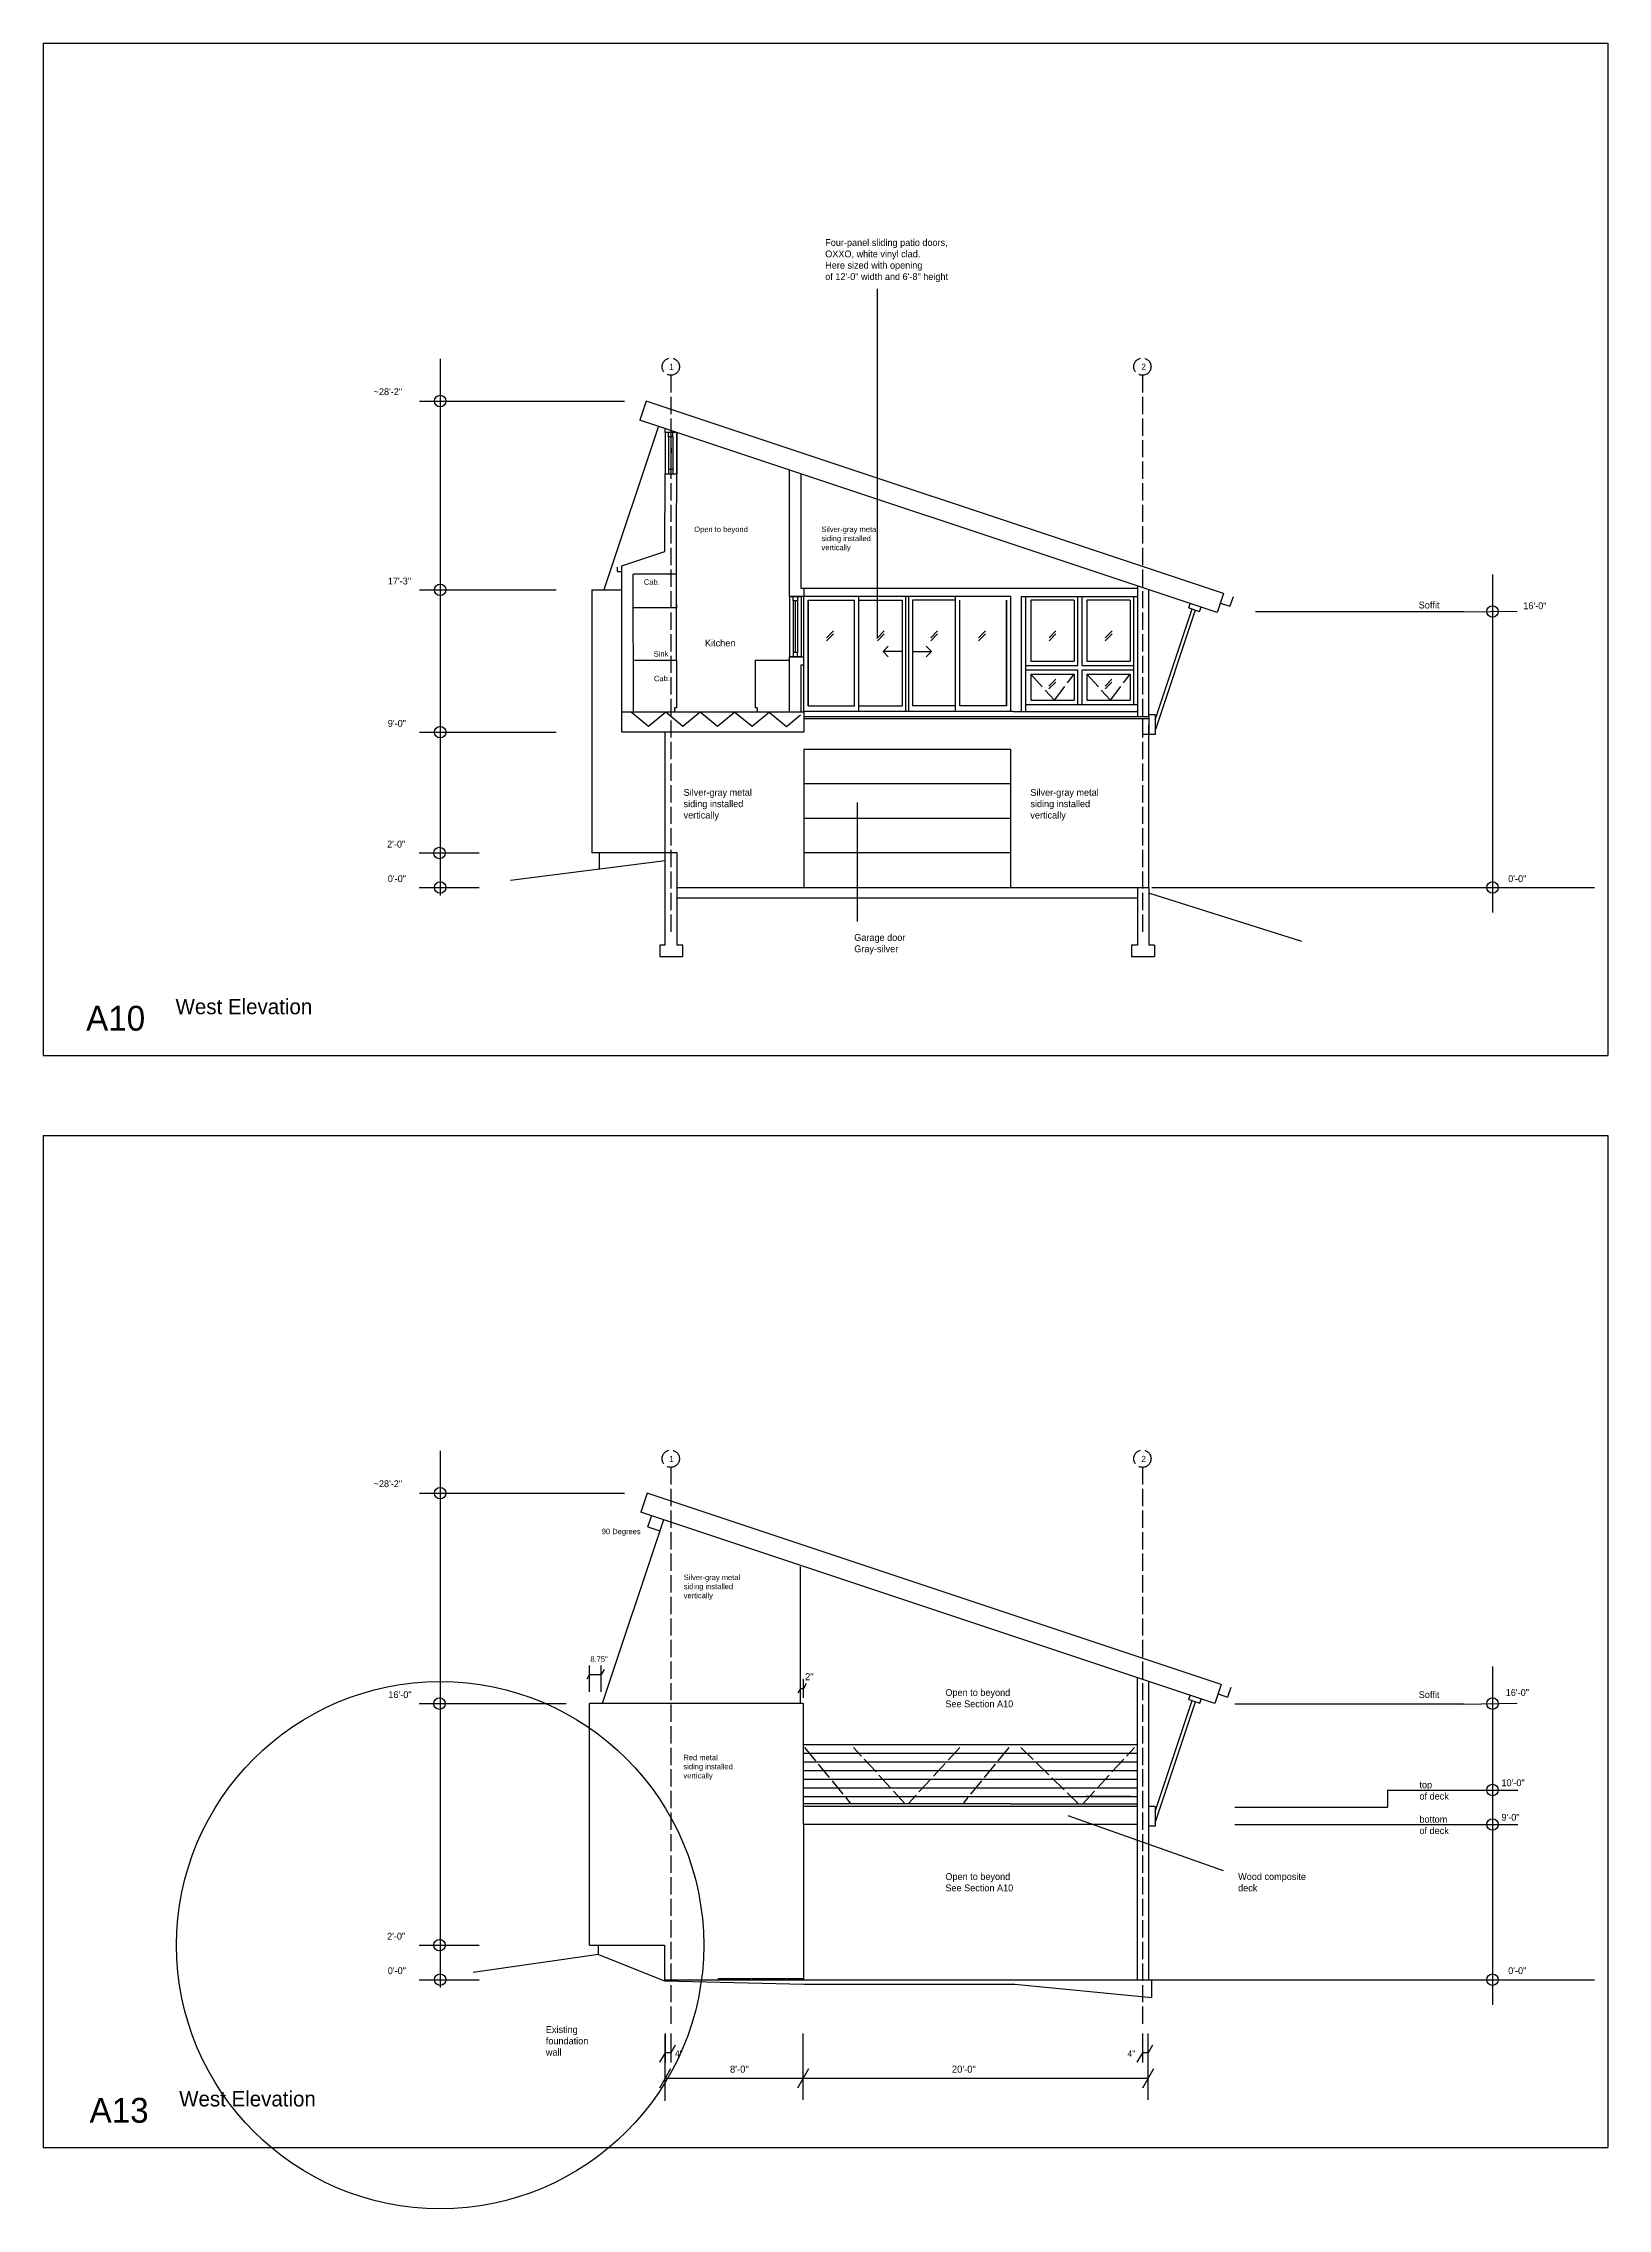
# Model space of a CAD drawing. Header units: inches. Extents: x -173 to 6883, y -350 to 3486.
# Drawn here: x 4564 to 5652, y -350 to 1156 of the extents above; entities that cross this region are included whole.
import ezdxf

# ---------------------------------------------------------------- set-up
doc = ezdxf.new("R2010")
doc.units = ezdxf.units.IN
doc.header["$MEASUREMENT"] = 0
doc.linetypes.add('ACAD_ISO02W100', pattern=[15, 12, -3])
for name, color, linetype in [('blocks', 251, 'Continuous'), ('const', 7, 'Continuous'), ('e1', 7, 'Continuous'), ('e2', 251, 'Continuous'), ('glassSwing', 172, 'ACAD_ISO02W100'), ('grid', 252, 'ACAD_ISO02W100'), ('millwork', 253, 'Continuous'), ('soffit', 253, 'ACAD_ISO02W100'), ('walls', 7, 'Continuous')]:
    doc.layers.add(name, color=color, linetype=linetype)

msp = doc.modelspace()

# ---------------------------------------------------------------- linework, layer by layer
for p, q in [((4564.2, 1155.7), (4564.2, 451.7)), ((4564.2, 1155.7), (5652.2, 1155.7)), ((5652.2, 1155.7), (5652.2, 451.7)), ((5005.1, 592.6), (4996.6, 592.6)), ((4564.2, 451.7), (5652.2, 451.7)), ((4564.2, 396.2), (4564.2, -307.8)), ((4564.2, 396.2), (5652.2, 396.2)), ((5652.2, 396.2), (5652.2, -307.8)), ((4564.2, -307.8), (5652.2, -307.8))]:
    msp.add_line(p, q)
at = {"layer": 'blocks'}
for p, q in [((5056.8, -190.5), (5033.3, -190.5)), ((5080.8, -190.5), (5057.3, -190.5)), ((5092.8, -190.5), (5081.3, -190.5))]:
    msp.add_line(p, q, dxfattribs=at)
at = {"layer": 'const'}
for p, q in [((4944.1, 21.3), (4942.2, 18)), ((4954.3, 24.7), (4952.3, 21.3)), ((5090.8, 11.6), (5088.9, 8.3)), ((5094.8, 14.9), (5092.8, 11.6)), ((4996.6, -275.2), (4996.6, -229.1)), ((5003.6, -236.6), (5000.6, -241.8)), ((5092.6, -274.5), (5092.6, -228.4)), ((5332.6, -274.5), (5332.6, -228.4)), ((5335.6, -236.6), (5332.6, -241.8)), ((4996.6, -241.8), (4992.8, -248.4)), ((5000.4, -253.1), (4992.8, -266.4)), ((5096.4, -253.1), (5088.7, -266.4)), ((5328.6, -241.8), (5324.7, -248.4)), ((5336.4, -253.1), (5328.7, -266.4))]:
    msp.add_line(p, q, dxfattribs=at)
at = {"layer": 'e1'}
for p, q in [((4983.5, 906.9), (4979, 893.6)), ((5000.6, 882.1), (5000.6, 859.4)), ((4996.6, 856.4), (5004.7, 856.4)), ((5091.2, 776.5), (5091.2, 856.3)), ((4963.5, 788.3), (4963.5, 791.3)), ((4963.5, 788.3), (4966.5, 788.3)), ((5004.6, 786.6), (4974.6, 786.6)), ((5004.6, 763.1), (5004.6, 786.6)), ((5083.2, 771), (5091.2, 771)), ((5091.2, 771), (5083.2, 771)), ((5085.7, 768), (5085.7, 771)), ((5088.7, 771), (5088.7, 768)), ((5093.1, 776.5), (5091.2, 776.5)), ((5093.1, 771), (5091.2, 771)), ((5093.1, 776.5), (5093.1, 771)), ((5385.1, 773), (5380.6, 759.8)), ((5391.7, 770.8), (5389.5, 764.2)), ((5004.6, 763.1), (4974.6, 763.1)), ((5004.6, 765.1), (5004.6, 763.1)), ((5088.7, 768), (5085.7, 768)), ((5087.2, 768), (5087.2, 732)), ((4975.4, 726.6), (5004.6, 726.6)), ((5004.6, 726.6), (5004.6, 693.6)), ((5059.2, 726.6), (5083.2, 726.6)), ((5059.2, 726.6), (5059.2, 693.6)), ((5083.2, 729), (5091.2, 729)), ((5091.2, 729), (5083.2, 729)), ((5088.7, 732), (5085.7, 732)), ((5085.7, 732), (5085.7, 729)), ((5088.7, 729), (5088.7, 732)), ((5091.2, 729), (5093.1, 729)), ((5091.2, 723.4), (5093.1, 723.4)), ((5004.6, 693.6), (5003.1, 693.6)), ((5003.1, 693.6), (5003.1, 690.6)), ((5060.7, 693.6), (5059.2, 693.6)), ((5060.7, 693.6), (5060.7, 690.6)), ((5093.1, 690.6), (5093.1, 676.6)), ((5093.1, 687.6), (5333, 687.6)), ((5093.1, 686.1), (5333, 686.1)), ((5329, 675.1), (5329, 686.1)), ((5333, 687.6), (5333, 675.1)), ((4984.2, 147.4), (4979.8, 134.1)), ((4995.5, 128.9), (4952.8, 1)), ((5090.8, 1), (5090.8, 96.4)), ((5092.8, -83.1), (5092.8, 1)), ((5383.4, 14.3), (5379, 1)), ((5390.1, 12.1), (5387.9, 5.4)), ((4944.1, -167), (4996.3, -167)), ((4950.3, -173.5), (4996.3, -191.7)), ((4996.3, -167), (4996.3, -191)), ((4996.3, -191.7), (5093.1, -194)), ((5093.1, -194), (5240, -194)), ((5240, -194), (5335.1, -203.4)), ((4996.6, -228.4), (4996.6, -248.7)), ((5000.6, -228.4), (5000.6, -248.7)), ((5328.6, -228.4), (5328.6, -248.7)), ((5000.6, -241.8), (4996.6, -241.8)), ((5332.6, -241.8), (5328.6, -241.8)), ((5332.6, -259.8), (4996.6, -259.8))]:
    msp.add_line(p, q, dxfattribs=at)
msp.add_circle((4840.2, -167), 183.3, dxfattribs=at)
at = {"layer": 'e2'}
for p, q in [((5144.1, 985), (5144.1, 741.7)), ((4840.2, 936.3), (4840.2, 563.1)), ((4825.9, 906.9), (4968.5, 906.9)), ((4992.1, 889.5), (4954.1, 775.6)), ((4996.6, 885.1), (4996.6, 856.5)), ((4999.1, 882.1), (4999.1, 859.4)), ((5000.8, 870.9), (5000.8, 874.4)), ((5000.8, 874.4), (5000.8, 870.9)), ((5002.1, 882.1), (5002.1, 859.4)), ((5004.7, 885.1), (5004.7, 856.4)), ((5572.1, 786.3), (5572.1, 551.1)), ((4825.9, 775.6), (4921, 775.6)), ((4945.8, 775.6), (4966.6, 775.6)), ((4945.8, 775.6), (4945.8, 592.6)), ((5083.2, 771), (5083.2, 729)), ((5091.2, 771), (5091.2, 729)), ((5325.6, 776.5), (5093.1, 776.5)), ((5237.1, 771), (5093.1, 771)), ((5093.1, 691), (5093.1, 771)), ((5096.2, 695), (5096.2, 768.5)), ((5096.2, 768.5), (5096.2, 695)), ((5096.2, 768.5), (5128.4, 768.5)), ((5128.4, 695), (5128.4, 768.5)), ((5131.4, 691), (5131.4, 771)), ((5131.4, 768.5), (5161.6, 768.5)), ((5161.6, 768.5), (5161.6, 695)), ((5164.1, 691), (5164.1, 771)), ((5166.1, 691), (5166.1, 771)), ((5168.6, 768.5), (5168.6, 695)), ((5198.7, 768.5), (5168.6, 768.5)), ((5198.7, 691), (5198.7, 771)), ((5201.7, 695), (5201.7, 768.5)), ((5234, 695), (5234, 768.5)), ((5234, 768.5), (5234, 695)), ((5237.1, 691), (5237.1, 771)), ((5244.6, 771), (5325.1, 771)), ((5244.6, 691), (5244.6, 771)), ((5247.6, 691), (5247.6, 771)), ((5250.2, 771), (5325.4, 771)), ((5250.9, 768.5), (5250.9, 726)), ((5281.1, 768.5), (5250.9, 768.5)), ((5281.1, 768.5), (5281.1, 726)), ((5283.6, 723), (5283.6, 770.7)), ((5286.6, 723), (5286.6, 770.7)), ((5320.1, 768.5), (5289.9, 768.5)), ((5289.9, 768.5), (5289.9, 726)), ((5320.1, 768.5), (5320.1, 726)), ((5322.6, 695.9), (5322.6, 771)), ((5325.1, 778.5), (5325.1, 687.6)), ((5333.1, 687.6), (5333.1, 775.9)), ((5004.6, 726.6), (5004.6, 763.1)), ((5085.7, 768), (5085.7, 732)), ((5088.7, 768), (5088.7, 732)), ((5337.5, 685.2), (5363.2, 762.3)), ((5337.5, 677.3), (5365.6, 761.6)), ((5360.8, 763.1), (5361.8, 766)), ((5360.8, 763.1), (5368.4, 760.6)), ((5368.4, 760.6), (5369.4, 763.5)), ((5552.1, 760.2), (5407.2, 760.2)), ((5552.1, 760.2), (5589.2, 760.8)), ((5109, 742.2), (5113.8, 747)), ((5109, 740.2), (5113.8, 745)), ((5144.3, 742.2), (5149.1, 747)), ((5144.3, 740.2), (5149.1, 745)), ((5181.4, 742.2), (5186.2, 747)), ((5181.4, 740.2), (5186.2, 745)), ((5214.6, 742.2), (5219.4, 747)), ((5214.6, 740.2), (5219.4, 745)), ((5263.7, 742.2), (5268.5, 747)), ((5263.7, 740.2), (5268.5, 745)), ((5302.7, 742.2), (5307.5, 747)), ((5302.7, 740.2), (5307.5, 745)), ((5148.2, 732.7), (5151.9, 736.5)), ((5161.6, 732.7), (5148.2, 732.7)), ((5148.2, 732.7), (5151.9, 729)), ((5168.6, 732.7), (5182, 732.7)), ((5182, 732.7), (5178.3, 736.5)), ((5182, 732.7), (5178.3, 729)), ((5247.6, 723), (5283.6, 723)), ((5250.9, 726), (5281.1, 726)), ((5286.6, 723), (5322.6, 723)), ((5289.9, 726), (5320.1, 726)), ((5247.6, 720), (5283.6, 720)), ((5250.9, 717), (5281.1, 717)), ((5250.9, 717), (5250.9, 698.9)), ((5263.6, 708.7), (5268.4, 713.5)), ((5263.6, 706.7), (5268.4, 711.5)), ((5281.1, 717), (5281.1, 698.9)), ((5283.6, 695.9), (5283.6, 720)), ((5286.6, 695.9), (5286.6, 720)), ((5286.6, 720), (5322.6, 720)), ((5289.9, 717), (5289.9, 698.9)), ((5289.9, 717), (5320.1, 717)), ((5302.6, 708.7), (5307.4, 713.5)), ((5302.6, 706.7), (5307.4, 711.5)), ((5320.1, 717), (5320.1, 698.9)), ((5096.2, 695), (5128.4, 695)), ((5131.4, 695), (5161.6, 695)), ((5198.7, 695), (5168.6, 695)), ((5234, 695), (5201.7, 695)), ((5247.6, 695.9), (5325.1, 695.9)), ((5250.9, 698.9), (5281.1, 698.9)), ((5289.9, 698.9), (5320.1, 698.9)), ((4985.1, 680.6), (4973.1, 690.6)), ((4997.1, 690.6), (4985.1, 680.6)), ((5009.1, 680.6), (4997.1, 690.6)), ((5021.1, 690.6), (5009.1, 680.6)), ((5033.1, 680.6), (5021.1, 690.6)), ((5045.1, 690.6), (5033.1, 680.6)), ((5057.1, 680.6), (5045.1, 690.3)), ((5069.1, 690.3), (5057.1, 680.6)), ((5081.1, 680.3), (5069.1, 690.3)), ((5090.9, 688.5), (5081.1, 680.3)), ((5238.8, 691), (5093.1, 691)), ((5238.8, 691), (5324.8, 691)), ((5333.1, 568.6), (5333.1, 681.6)), ((4825.9, 676.6), (4921, 676.6)), ((4996.6, 592.6), (4996.6, 676.6)), ((5237.1, 664.6), (5093.1, 664.6)), ((5237.1, 568.6), (5237.1, 664.6)), ((5237.1, 640.6), (5093.1, 640.6)), ((5130.3, 627.7), (5130.3, 545)), ((5237.1, 616.6), (5093.1, 616.6)), ((4825.5, 592.6), (4867.4, 592.6)), ((4996.6, 592.6), (4945.8, 592.6)), ((4950.8, 592.6), (4950.8, 581.2)), ((5237.1, 592.6), (5093.1, 592.6)), ((4825.5, 568.6), (4867.4, 568.6)), ((5335.1, 568.6), (5643, 568.6)), ((5557.4, 568.6), (5599.3, 568.6)), ((4840.2, 176.7), (4840.2, -196.5)), ((4825.9, 147.4), (4968.5, 147.4)), ((4984.6, 123.9), (4987.1, 131.4)), ((4984.6, 123.9), (4992.2, 121.3)), ((4944.1, 9.3), (4944.1, 27.5)), ((4944.1, 21.3), (4952.3, 21.3)), ((4952.3, 9.3), (4952.3, 27.5)), ((5092.8, 5), (5092.8, 18.2)), ((5572.1, 26.8), (5572.1, -208.4)), ((4825.5, 1), (4927.8, 1)), ((5090.8, 11.6), (5092.8, 11.6)), ((5337.5, -74), (5363.2, 3.1)), ((5337.5, -81.9), (5365.6, 2.3)), ((5360.9, 3.9), (5361.8, 6.7)), ((5360.9, 3.9), (5368.5, 1.4)), ((5368.5, 1.4), (5369.4, 4.2)), ((5552.1, 0.7), (5392.8, 0.7)), ((5552.1, 0.7), (5589.2, 1.3)), ((5092.8, -27.5), (5325.1, -27.5)), ((5092.8, -33.5), (5325.1, -33.5)), ((5092.8, -39.5), (5325.1, -39.5)), ((5092.8, -45.5), (5325.1, -45.5)), ((5092.8, -51.5), (5325.1, -51.5)), ((5092.8, -57.5), (5325.1, -57.5)), ((5499.1, -59.1), (5589.6, -59.1)), ((5499.1, -59.1), (5499.1, -71)), ((5092.8, -63.5), (5325.1, -63.5)), ((5236.6, -68.6), (5092.8, -68.6)), ((5236.6, -68.6), (5325.1, -68.6)), ((5320.6, -63.6), (5289.3, -63.6)), ((5392.8, -71), (5499.1, -71)), ((5385.1, -115.2), (5277, -77.1)), ((5392.8, -83), (5589.6, -83)), ((4825.5, -167), (4867.4, -167)), ((4825.5, -191), (4867.4, -191)), ((5335.1, -191), (5643, -191)), ((5557.4, -191), (5599.3, -191))]:
    msp.add_line(p, q, dxfattribs=at)
for centre in [(4840.2, 906.9), (4840.2, 775.6), (5572.1, 760.6), (4840.2, 676.6), (4839.8, 592.6), (4840.2, 568.6), (5572.1, 568.6), (4840.2, 147.4), (4839.8, 1), (5572.1, 1), (5572.1, -59.1), (5572.1, -83.1), (4839.8, -167), (4840.2, -191), (5572.1, -191)]:
    msp.add_circle(centre, 4, dxfattribs=at)
at = {"layer": 'glassSwing'}
for p, q in [((5093.7, -29.6), (5125.7, -68.6)), ((5163.7, -68.6), (5127.7, -29.6)), ((5201.7, -29.6), (5165.7, -68.6)), ((5235.7, -29.6), (5203.7, -68.6)), ((5244.1, -29.6), (5284.1, -68.6)), ((5287.1, -68.6), (5323.1, -29.6))]:
    msp.add_line(p, q, dxfattribs=at)
at = {"layer": 'grid'}
for p, q in [((5000.6, 924.8), (5000.6, 535.9)), ((5328.6, 924.8), (5328.6, 535.9)), ((5000.6, 165.3), (5000.6, -223.6)), ((5328.6, 165.3), (5328.6, -223.6))]:
    msp.add_line(p, q, dxfattribs=at)
for centre in [(5000.6, 930.8), (5328.6, 930.8), (5000.6, 171.3), (5328.6, 171.3)]:
    msp.add_circle(centre, 6, dxfattribs=at)
at = {"layer": 'millwork'}
for p, q in [((5337.5, 688.6), (5333, 688.6)), ((5337.5, 688.6), (5337.5, 675.1)), ((5093.1, 664.6), (5093.1, 568.6)), ((5337.5, 675.1), (5333, 675.1)), ((5337.5, -70.6), (5333.1, -70.6)), ((5337.5, -70.6), (5337.5, -84.2)), ((5337.5, -84.2), (5333.1, -84.2))]:
    msp.add_line(p, q, dxfattribs=at)
at = {"layer": 'soffit'}
for p, q in [((5250.9, 717), (5267.5, 698.9)), ((5267.5, 698.9), (5281.1, 717)), ((5289.9, 717), (5306.5, 698.9)), ((5306.5, 698.9), (5320.1, 717))]:
    msp.add_line(p, q, dxfattribs=at)
at = {"layer": 'walls'}
for p, q in [((5385.1, 773), (4983.5, 906.9)), ((5380.6, 759.8), (4979, 893.6)), ((4996.6, 885.1), (4996.6, 887.8)), ((5004.7, 885.1), (4996.6, 885.1)), ((4999.1, 882.1), (4999.1, 885.1)), ((5002.1, 882.1), (4999.1, 882.1)), ((5002.1, 882.1), (5002.1, 885.1)), ((5004.6, 786.6), (5004.7, 885.1)), ((5002.1, 859.4), (4999.1, 859.4)), ((4999.1, 859.4), (4999.1, 856.4)), ((5002.1, 859.4), (5002.1, 856.4)), ((5083.2, 771), (5083.2, 858.9)), ((4996.5, 802.3), (4996.6, 856.4)), ((4966.5, 792.3), (4996.5, 802.3)), ((4966.6, 676.6), (4966.5, 792.3)), ((4974.6, 690.6), (4974.5, 786.6)), ((5382.9, 766.4), (5389.5, 764.2)), ((5083.2, 690.6), (5083.2, 729)), ((5091.2, 690.6), (5091.2, 723.4)), ((5093.1, 723.4), (5093.1, 729)), ((5093.1, 690.6), (4966.8, 690.6)), ((5093.1, 676.6), (4966.8, 676.6)), ((5333, 675.1), (5329, 675.1)), ((4996.6, 587.1), (4996.6, 592.6)), ((5005.1, 528.6), (5005.1, 592.6)), ((4996.6, 587.1), (4889.1, 573.4)), ((4996.6, 528.6), (4996.6, 587.1)), ((5005.1, 568.6), (5333.1, 568.6)), ((5325.1, 561.1), (5005.1, 561.1)), ((5325.1, 568.6), (5325.1, 528.6)), ((5333.1, 568.6), (5333.1, 549.1)), ((5333.1, 565.7), (5333.1, 528.6)), ((5439.6, 531.1), (5333.1, 564.6)), ((4996.6, 528.6), (4993.1, 528.6)), ((4993.1, 528.6), (4993.1, 520.6)), ((5009.1, 528.6), (5005.1, 528.6)), ((5009.1, 520.6), (5009.1, 528.6)), ((5325.1, 528.6), (5321.1, 528.6)), ((5321.1, 528.6), (5321.1, 520.6)), ((5337.1, 528.6), (5333.1, 528.6)), ((5337.1, 528.6), (5337.1, 520.6)), ((4993.1, 520.6), (5009.1, 520.6)), ((5321.1, 520.6), (5337.1, 520.6)), ((5333.1, 520.6), (5337.1, 520.6)), ((5383.4, 14.3), (4984.2, 147.4)), ((5379, 1), (4979.8, 134.1)), ((5325.1, -191.1), (5325.1, 19)), ((5333.1, -191), (5333.1, 16.3)), ((4944.1, -167), (4944.1, 1)), ((5092.8, 1), (4944.1, 1)), ((5381.2, 7.7), (5387.9, 5.4)), ((5325.1, -70.6), (5092.8, -70.6)), ((5325.1, -83.1), (5092.8, -83.1)), ((5092.8, -83.1), (5092.8, -191)), ((4950.3, -173.5), (4863.1, -186.1)), ((4950.3, -173.5), (4950.3, -167)), ((4996.3, -191), (5335.1, -191)), ((5335.1, -203.4), (5335.1, -191))]:
    msp.add_line(p, q, dxfattribs=at)

# ---------------------------------------------------------------- texts
at = {"layer": 'const', "attachment_point": 1}
for s, insert, char_height, width in [('Four-panel sliding patio doors,^JOXXO, white vinyl clad.^JHere sized with opening^Jof 12\'-0" width and 6\'-8" height', (5108, 1019.5), 4.7359, 1805.775), ('1', (4999.5, 932.8), 4.26, 1625.197), ('2', (5327.9, 932.9), 4.26, 1625.197), ('~28\'-2"', (4793.9, 915.8), 4.74, 1805.775), ('Open to beyond', (5016.9, 819.6), 3.789, 1444.62), ('Silver-gray metal^Jsiding installed^Jvertically', (5105.4, 819.6), 3.789, 1444.62), ('17\'-3"', (4803.8, 784.1), 4.74, 1805.775), ('Cab.', (4981.9, 782.9), 3.79, 1444.62), ('Soffit', (5520.8, 767.4), 4.74, 1805.775), ('16\'-0"', (5593.5, 766.9), 4.74, 1805.775), ('Kitchen', (5024.4, 741), 4.74, 1805.775), ('9\'-0"', (4803.8, 685.1), 4.74, 1805.775), ('Silver-gray metal^Jsiding installed^Jvertically', (5009.5, 637.1), 4.736, 1805.775), ('Silver-gray metal^Jsiding installed^Jvertically', (5250.7, 637.1), 4.736, 1805.775), ('2\'-0"', (4803.3, 601.1), 4.74, 1805.775), ('0\'-0"', (4803.8, 577.1), 4.74, 1805.775), ('0\'-0"', (5583, 577.1), 4.74, 1805.775), ('Garage door^JGray-silver', (5128.2, 536.2), 4.736, 1805.775), ('A10', (4594, 486.3), 17.26, 6582.049), ('West Elevation', (4656.2, 491.1), 10.656, 4062.993), ('1', (4999.5, 173.3), 4.26, 1625.197), ('2', (5327.9, 173.3), 4.26, 1625.197), ('~28\'-2"', (4793.9, 156.3), 4.74, 1805.775), ('90 Degrees', (4952.6, 122.6), 3.79, 1444.62), ('Silver-gray metal^Jsiding installed^Jvertically', (5009.6, 90.7), 3.789, 1444.62), ('8.75"', (4944.7, 33.9), 3.79, 1444.62), ('\\P2"', (5094, 30.3), 4.89, 1864.026), ('16\'-0"', (4804.2, 9.6), 4.74, 1805.775), ('Open to beyond^JSee Section A10', (5191.6, 11.1), 4.736, 1805.775), ('Soffit', (5520.8, 9.6), 4.74, 1805.775), ('16\'-0"', (5581.3, 11.1), 4.74, 1805.775), ('Red metal^Jsiding installed^Jvertically', (5009.4, -34.6), 3.789, 1444.62), ('top^Jof deck', (5521.3, -53.1), 4.736, 1805.775), ('10\'-0"', (5578.3, -51.7), 4.74, 1805.775), ('bottom^Jof deck', (5521.3, -77.1), 4.736, 1805.775), ('9\'-0"', (5578.3, -75.7), 4.74, 1805.775), ('Open to beyond^JSee Section A10', (5191.6, -116.9), 4.736, 1805.775), ('Wood composite^Jdeck', (5395.2, -116.9), 4.736, 1805.775), ('2\'-0"', (4803.3, -158.4), 4.74, 1805.775), ('0\'-0"', (4803.8, -182.4), 4.74, 1805.775), ('0\'-0"', (5583, -182.4), 4.74, 1805.775), ('Existing^Jfoundation^Jwall', (4913.7, -223.3), 4.736, 1805.775), ('4"', (5003.6, -240.2), 4.28, 1631.022), ('4"', (5318.3, -240.2), 4.28, 1631.022), ('8\'-0"', (5041.8, -250.8), 4.89, 1864.026), ('20\'-0"', (5196.1, -250.8), 4.89, 1864.026), ('West Elevation', (4658.7, -268.5), 10.656, 4062.993), ('A13', (4596.4, -273.2), 17.26, 6582.049)]:
    msp.add_mtext(s, dxfattribs=dict(at, insert=insert, char_height=char_height, width=width))
at = {"layer": 'const', "char_height": 3.79, "width": 1444.62, "attachment_point": 1, "rotation": 0.918}
for s, insert in [('Sink', (4988.7, 732.9)), ('Cab.', (4988.9, 715.8))]:
    msp.add_mtext(s, dxfattribs=dict(at, insert=insert))

doc.saveas('drawing.dxf')
